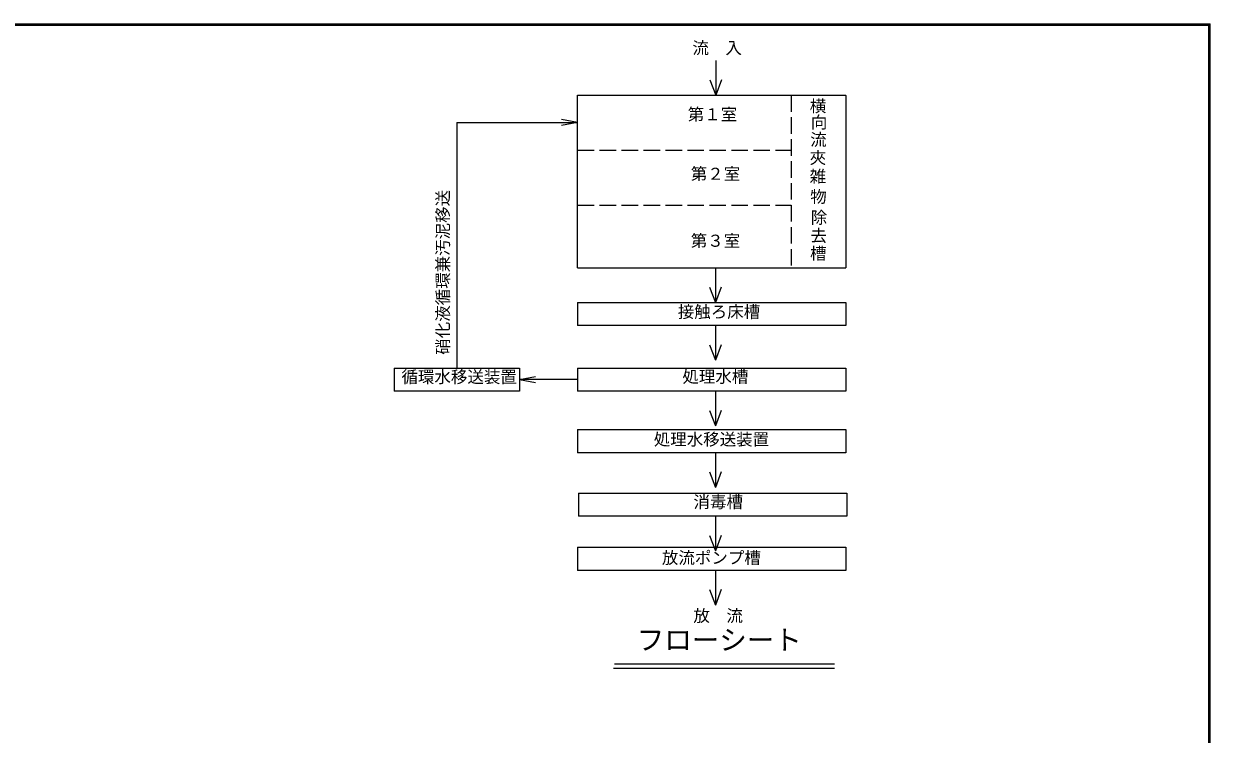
# Model space of a CAD drawing. Units: millimetres, scale not verified. Extents: x -9535 to 7784, y -6883 to 5195.
# Drawn here: x 1307 to 7784, y 1316 to 5195 of the extents above; entities that cross this region are included whole.
import ezdxf
from ezdxf.enums import TextEntityAlignment as Align

# ---------------------------------------------------------------- set-up
doc = ezdxf.new("R2010")
doc.units = ezdxf.units.MM
doc.header["$LTSCALE"] = 30
doc.linetypes.add('DASHED3', pattern=[4, 3, -1])
doc.layers.add('0-1_KIKI', color=3, linetype='Continuous', lineweight=25)
doc.layers.add('0-7_07', color=7, linetype='Continuous', lineweight=25)
doc.styles.add('MS Gothic', font='')
doc.styles.get('MS Gothic').set_extended_font_data('MS Gothic')

msp = doc.modelspace()

# ---------------------------------------------------------------- linework, layer by layer
at = {"layer": '0-1_KIKI'}
for p, q in [((5084.28, 4993.46), (5084.28, 4804.46)), ((5052.12, 4888.46), (5084.28, 4804.46)), ((5116.43, 4888.46), (5084.28, 4804.46)), ((4330.12, 3862.36), (4330.12, 4804.46)), ((4330.12, 4804.46), (5794.53, 4804.31)), ((5795.03, 4803.81), (5795.03, 3862.71)), ((3670.85, 4655.13), (3670.85, 3315.12)), ((4330.12, 4655.13), (4243.18, 4638.82)), ((4330.12, 3862.36), (5794.53, 3862.21)), ((5082.57, 3862.36), (5082.57, 3673.36)), ((5050.41, 3757.36), (5082.57, 3673.36)), ((5114.72, 3757.36), (5082.57, 3673.36)), ((4330.12, 3673.36), (4330.12, 3547.36)), ((4330.12, 3673.36), (5794.88, 3673.36)), ((4330.12, 3673.36), (5794.88, 3673.36)), ((5794.88, 3673.36), (5794.88, 3547.36)), ((5794.88, 3547.36), (4330.12, 3547.36)), ((5082.57, 3547.37), (5082.57, 3358.36)), ((5050.41, 3442.36), (5082.57, 3358.36)), ((5114.72, 3442.36), (5082.57, 3358.36)), ((3328.55, 3315.12), (3328.55, 3189.12)), ((3328.55, 3315.12), (4013.15, 3315.12)), ((3328.55, 3315.12), (4013.15, 3315.12)), ((4330.12, 3315.12), (4330.12, 3189.12)), ((4330.12, 3315.12), (5794.88, 3315.12)), ((5794.88, 3315.12), (5794.88, 3189.12)), ((4013.15, 3252.12), (4100.09, 3268.43)), ((5794.88, 3189.12), (4330.12, 3189.12)), ((5082.57, 3189.12), (5082.57, 3000.12)), ((5050.41, 3084.12), (5082.57, 3000.12)), ((5114.72, 3084.12), (5082.57, 3000.12)), ((4330.12, 2978.8), (4330.12, 2852.81)), ((4330.12, 2978.8), (5794.88, 2978.8)), ((5794.88, 2978.8), (5794.88, 2852.81)), ((5794.88, 2852.81), (4330.12, 2852.81)), ((5082.57, 2852.81), (5082.57, 2663.81)), ((5050.41, 2747.81), (5082.57, 2663.81)), ((5114.72, 2747.81), (5082.57, 2663.81)), ((4334.86, 2632.45), (4334.86, 2506.45)), ((4334.86, 2632.45), (5799.63, 2632.45)), ((5082.57, 2506.45), (5082.57, 2317.45)), ((5050.41, 2401.45), (5082.57, 2317.45)), ((5114.72, 2401.45), (5082.57, 2317.45)), ((4330.12, 2336.48), (4330.12, 2210.48)), ((4330.12, 2336.48), (5794.88, 2336.48)), ((5794.88, 2336.48), (5794.88, 2210.48)), ((5794.88, 2210.48), (4330.12, 2210.48)), ((5082.57, 2210.48), (5082.57, 2021.48)), ((5050.41, 2105.48), (5082.57, 2021.48)), ((5114.72, 2105.48), (5082.57, 2021.48)), ((5731.9, 1698.44), (4530.97, 1698.44)), ((5732.75, 1674.44), (4525.36, 1674.44))]:
    msp.add_line(p, q, dxfattribs=at)
at = {"layer": '0-1_KIKI', "linetype": 'DASHED3'}
for p, q in [((5495.39, 4804.31), (5495.39, 3862.21)), ((4330.12, 4504.46), (5495.39, 4504.31)), ((4330.12, 4204.46), (5495.39, 4204.31))]:
    msp.add_line(p, q, dxfattribs=at)
at = {"layer": '0-1_KIKI'}
for points in [[(3670.85, 4655.13), (4330.12, 4655.13), (4243.18, 4671.43)], [(4013.15, 3315.12), (4013.15, 3189.12), (3328.55, 3189.12)], [(4330.12, 3252.12), (4013.15, 3252.12), (4100.09, 3235.81)], [(5799.63, 2632.45), (5799.63, 2506.45), (4334.86, 2506.45)]]:
    msp.add_lwpolyline(points, dxfattribs=at)
for centre, start, end in [((5794.53, 4803.81), 0, 90), ((5794.53, 3862.71), 270, 0)]:
    msp.add_arc(centre, 0.5, start, end, dxfattribs=at)
at = {"layer": '0-7_07'}
for p, q in [((-8403.3, 5194.74), (7783.5, 5194.74)), ((-8402.7, 5194.14), (7782.9, 5194.14)), ((-8402.1, 5193.54), (7782.3, 5193.54)), ((-8401.5, 5192.94), (7781.7, 5192.94)), ((-8400.9, 5192.34), (7781.1, 5192.34)), ((-8400.3, 5191.74), (7780.5, 5191.74)), ((-8399.7, 5191.14), (7779.9, 5191.14)), ((-8399.1, 5190.54), (7779.3, 5190.54)), ((-8398.5, 5189.94), (7778.7, 5189.94)), ((-8397.9, 5189.34), (7778.1, 5189.34)), ((-8397.3, 5188.74), (7777.5, 5188.74)), ((-8396.7, 5188.14), (7776.9, 5188.14)), ((-8396.1, 5187.54), (7776.3, 5187.54)), ((-8395.5, 5186.94), (7775.7, 5186.94)), ((-8394.9, 5186.34), (7775.1, 5186.34)), ((7775.1, -6381.66), (7775.1, 5186.34)), ((7775.7, -6382.26), (7775.7, 5186.94)), ((7776.3, -6382.86), (7776.3, 5187.54)), ((7776.9, -6383.46), (7776.9, 5188.14)), ((7777.5, -6384.06), (7777.5, 5188.74)), ((7778.1, -6384.66), (7778.1, 5189.34)), ((7778.7, -6385.26), (7778.7, 5189.94)), ((7779.3, -6385.86), (7779.3, 5190.54)), ((7779.9, -6386.46), (7779.9, 5191.14)), ((7780.5, -6387.06), (7780.5, 5191.74)), ((7781.1, -6387.66), (7781.1, 5192.34)), ((7781.7, -6388.26), (7781.7, 5192.94)), ((7782.3, -6388.86), (7782.3, 5193.54)), ((7782.9, -6389.46), (7782.9, 5194.14)), ((7783.5, -6390.06), (7783.5, 5194.74))]:
    msp.add_line(p, q, dxfattribs=at)

# ---------------------------------------------------------------- texts
at = {"layer": '0-1_KIKI', "color": 4, "style": 'MS Gothic'}
for s, height, p in [('流\u3000入', 65.98, (4956.96, 5009.96)), ('第１室', 65.98, (4931.4, 4647.42)), ('横', 65.98, (5597.51, 4692.8)), ('向', 65.98, (5603.36, 4604.11)), ('流', 65.98, (5599.6, 4509.29)), ('夾', 65.98, (5597.03, 4410.16)), ('第２室', 65.98, (4947.97, 4322.78)), ('雑', 65.98, (5596.75, 4308.18)), ('物', 65.98, (5599.95, 4197.65)), ('除', 65.98, (5603.08, 4083.69)), ('去', 65.98, (5600.65, 3985.18)), ('第３室', 65.98, (4947.97, 3957.29)), ('槽', 65.98, (5598.9, 3888.59)), ('接触ろ床槽', 65.98, (4877.05, 3569.49)), ('循環水移送装置', 65.98, (3368.66, 3214.28)), ('処理水槽', 65.98, (4902.06, 3215.35)), ('処理水移送装置', 65.98, (4745.63, 2873.14)), ('消毒槽', 65.98, (4962.92, 2531.65)), ('放流ポンプ槽', 65.98, (4790.26, 2226.91)), ('放\u3000流', 65.98, (4962.24, 1910.23)), ('フローシート', 110, (4653.52, 1743.13))]:
    msp.add_text(s, height=height, dxfattribs=at).set_placement(p, align=Align.BOTTOM_LEFT)
msp.add_text('硝化液循環兼汚泥移送', height=65.98, rotation=90, dxfattribs=at).set_placement((3647.4, 3387.4), align=Align.BOTTOM_LEFT)

doc.saveas('drawing.dxf')
